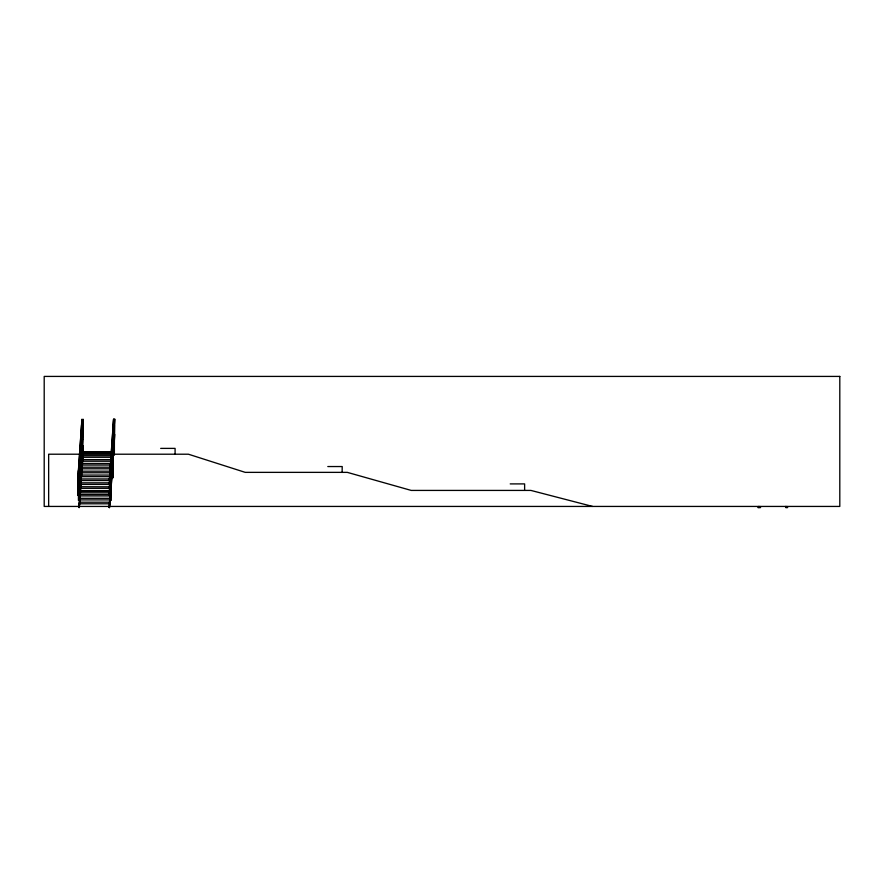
<?xml version="1.0" encoding="UTF-8"?>
<svg xmlns="http://www.w3.org/2000/svg" width="884" height="884" viewBox="0 0 884 884"><rect width="100%" height="100%" fill="white"/><g stroke="black" fill="none" stroke-linecap="round" stroke-linejoin="round"><path stroke-width="1.33" d="M342.13 472.365L342.207 466.542L327.798 466.542M83.262 453.017L79.03 507.582L83.052 445.658L83.328 452.033L83.085 445.658M79.847 499.394L79.284 507.582L83.284 445.658M110.456 496.664L109.218 507.582L110.036 493.725M110.953 479.99L111.141 477.238M112.688 453.89L112.876 451.149M109.45 507.582L110.191 495.095M110.92 484.112L111.373 477.238M112.743 456.641L113.108 451.149M83.074 434.453L78.985 495.372L77.792 495.372L77.792 479.57L81.925 419.204M77.792 480.763L79.991 448.564L79.991 460.52M80.046 447.812L81.925 420.408M79.151 474.266L79.715 466.078M80.886 448.928L81.538 439.37L82.742 439.381M77.792 495.372L78.256 488.521M78.985 480.763L83.118 419.204M80.035 496.664L81.439 476.2M81.803 470.752L83.019 453.017M111.273 485.78L110.61 495.372L109.417 495.372L109.417 479.559L113.55 419.204L114.743 419.204L114.423 439.812L113.218 439.812M109.417 480.763L110.069 471.172M113.55 420.408L110.124 470.421L111.318 470.421L111.273 500.399L110.069 500.399L110.069 489.769M109.417 495.372L110.069 484.587L111.273 484.587M110.964 471.537L111.528 463.338M112.699 446.199L113.163 439.37L114.367 439.381L110.655 493.537L109.461 493.537M110.61 480.763L114.743 419.204M109.472 507.582L110.036 499.394M110.964 485.758L111.528 477.57M112.743 459.835L113.119 454.376M111.318 485.029L112.82 463.172M112.865 462.42L114.367 440.575L113.163 440.563M83.085 420.872L81.892 420.906L81.892 419.701L83.085 419.668L83.085 435.481M81.88 421.049L83.074 421.049M114.367 425.955L113.163 425.955L113.163 431.27M113.506 434.453L114.699 434.453L114.423 438.608L113.218 438.608M160.678 448.387L175.087 448.387L175.087 454.21M111.727 451.812L82.875 451.812L82.886 453.404L111.727 453.404M82.886 451.901L111.727 451.901M80.267 454.21L48.653 454.21L48.653 506.433M83.008 454.21L188.425 454.21L245.244 472.365L347.313 472.365L411.237 490.421L530.886 490.421L592.534 506.433M81.538 455.183L82.787 455.183L82.787 425.204M111.472 455.702L82.621 455.702L82.621 457.282L111.472 457.282M111.207 459.636L82.367 459.636L82.367 461.227L111.207 461.227M79.991 461.978L81.195 461.978M111.616 461.978L112.82 461.978M110.953 463.47L82.102 463.47L82.113 465.05L110.953 465.05M110.688 467.205L81.847 467.205L81.847 468.796L110.688 468.796M78.444 471.172L79.648 471.172L79.648 500.399L78.444 500.399L78.444 492.432M110.434 471.183L81.593 471.183L81.593 472.763L110.434 472.763M81.328 475.062L110.18 475.062M110.18 476.653L81.328 476.653L81.339 475.15M79.991 477.791L81.24 477.791L81.24 447.812M111.616 477.791L112.865 477.791L112.865 447.812M109.914 478.951L81.074 478.951L81.074 480.542L109.914 480.542M111.285 478.951L111.03 480.542M77.792 479.57L78.985 479.57L78.985 495.372M109.417 479.559L110.61 479.559L110.61 495.372M77.836 480.123L79.03 480.123M109.461 480.123L110.655 480.123L110.655 493.537M109.66 482.83L80.809 482.83L80.82 484.421L109.66 484.421M510.212 483.902L524.621 483.902L524.621 489.725M79.648 484.587L78.444 484.587L77.836 493.537L79.03 493.537M110.511 486.808L80.555 486.719L80.555 488.311L110.511 488.311M110.5 490.598L80.3 490.598L80.3 492.189L110.5 492.189M80.3 490.697L110.5 490.697M110.246 494.344L80.035 494.344L80.046 495.924L110.246 495.924M80.046 494.432L110.246 494.432M109.992 498.311L79.781 498.311L79.792 499.902L109.992 499.902M757.842 507.571L760.605 507.571M787.677 507.571L785.688 507.571L785.688 506.433M786.882 506.433L786.882 507.571M759.82 506.433L759.82 507.571M758.627 506.433L758.627 507.571M113.55 419.204L113.55 432.353M113.218 432.011L113.218 425.193L114.423 425.193L114.367 455.172L113.163 455.172L113.163 451.194M113.163 436.574L113.163 439.238M112.82 448.564L112.82 477.791M111.671 447.812L111.616 457.857M111.019 482.83L111.019 484.421M110.069 475.161L110.069 484.454M109.992 494.344L109.992 495.924M109.738 498.311L109.738 499.902M109.472 502.2L109.483 503.792M82.621 455.79L82.621 457.282M82.621 459.636L82.621 461.227M82.367 463.47L82.356 465.05M82.102 467.205L82.102 468.796M81.593 425.204L81.593 434.74M80.809 486.719L80.809 488.311M80.555 490.598L80.555 492.189M80.3 494.344L80.289 495.924M79.693 494.952L79.693 470.421L78.499 470.421L78.444 473.835M79.781 502.2L79.781 503.792M78.444 479.15L78.444 484.454M839.8 376.418L44.2 376.418L44.2 506.433L839.8 506.433L839.8 376.418M109.738 502.2L79.527 502.2L79.527 503.792L109.738 503.792L109.738 502.2"/></g></svg>
